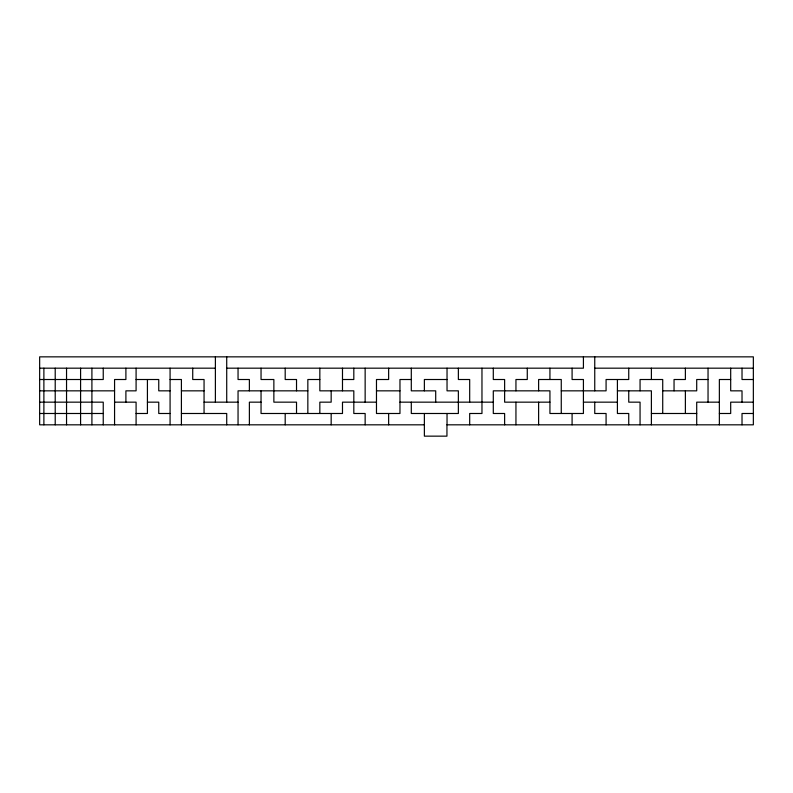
<?xml version="1.0" encoding="UTF-8"?>
<svg xmlns="http://www.w3.org/2000/svg" width="793" height="793" viewBox="0 0 793 793"><rect width="100%" height="100%" fill="white"/><g stroke="black" fill="none" stroke-linecap="round" stroke-linejoin="round"><path stroke-width="1.19" d="M39.65 368.18L215.389 368.18M226.719 368.18L583.42 368.18L583.42 356.85M594.75 368.18L753.35 368.18M39.65 379.51L103.239 379.51L103.239 368.18M136.089 379.51L158.749 379.51L158.749 390.84L170.079 390.84M170.079 379.51L181.409 379.51L181.409 424.82M319.837 379.51L307.843 379.51L307.843 413.49M342.487 379.51L353.817 379.51L353.817 368.18M411.299 379.51L399.969 379.51L399.969 413.49L376.477 413.49L376.477 379.51L388.639 379.51L388.639 368.18M447.034 379.51L424.374 379.51L424.374 390.84M708.04 379.51L696.71 379.51L696.71 390.84L662.72 390.84M730.69 379.51L719.36 379.51L719.36 424.82M753.35 379.51L742.02 379.51L742.02 368.18M39.65 390.84L114.569 390.84M181.409 390.84L204.059 390.84M307.843 390.84L238.049 390.84L238.049 424.82M376.477 390.84L399.969 390.84M561.266 390.84L606.08 390.84L606.08 379.51L628.74 379.51L628.74 368.18M617.41 390.84L651.39 390.84L651.39 424.82M39.65 402.16L103.239 402.16L103.239 424.82M114.569 402.16L136.089 402.16L136.089 424.82M147.419 402.16L158.749 402.16L158.749 413.49L170.079 413.49M204.059 402.16L238.049 402.16M261.046 402.16L249.379 402.16L249.379 424.82M376.477 402.16L342.487 402.16L342.487 413.49L261.046 413.49L261.046 390.84M399.969 402.16L493.296 402.16M549.936 402.16L504.626 402.16L504.626 379.51L493.296 379.51L493.296 368.18M583.42 402.16L617.41 402.16M719.36 402.16L696.71 402.16L696.71 424.82M753.35 402.16L730.69 402.16L730.69 413.49L719.36 413.49M39.65 413.49L103.239 413.49M136.089 413.49L147.419 413.49L147.419 379.51M181.409 413.49L226.719 413.49L226.719 424.82M651.39 413.49L696.71 413.49M753.35 413.49L742.02 413.49L742.02 424.82M424.374 424.82L39.65 424.82L39.65 356.85L753.35 356.85L753.35 424.82L446.945 424.82L446.945 436.15L424.374 436.15L424.374 413.49M742.02 402.16L742.02 390.84L730.69 390.84L730.69 368.18M708.04 368.18L708.04 402.16M685.38 368.18L685.38 379.51L674.05 379.51L674.05 390.84M685.38 390.84L685.38 413.49M662.72 413.49L662.72 379.51L640.06 379.51L640.06 390.84M651.39 368.18L651.39 379.51M640.06 424.82L640.06 402.16L628.74 402.16L628.74 390.84M628.74 424.82L628.74 413.49L617.41 413.49L617.41 379.51M606.08 424.82L606.08 413.49L594.75 413.49L594.75 402.16M594.75 356.85L594.75 390.84M572.09 368.18L572.09 379.51L583.42 379.51L583.42 413.49L549.936 413.49L549.936 390.84L493.296 390.84L493.296 413.49L504.626 413.49L504.626 424.82M572.09 413.49L572.09 424.82M561.266 413.49L561.266 379.51L538.616 379.51L538.616 390.84M549.936 368.18L549.936 379.51M538.616 402.16L538.616 424.82M527.276 368.18L527.276 379.51L515.946 379.51L515.946 390.84M515.946 402.16L515.946 424.82M481.966 368.18L481.966 413.49L469.684 413.49L469.684 424.82M469.684 402.16L469.684 379.51L458.364 379.51L458.364 368.18M447.034 368.18L447.034 390.84L458.364 390.84L458.364 413.49L411.299 413.49L411.299 402.16M447.034 413.49L447.034 424.82M435.704 402.16L435.704 390.84L411.299 390.84L411.299 368.18M388.639 413.49L388.639 424.82M365.147 368.18L365.147 402.16M365.147 424.82L365.147 413.49L353.817 413.49L353.817 390.84L319.837 390.84L319.837 368.18M342.487 368.18L342.487 390.84M331.167 390.84L331.167 402.16L319.837 402.16L319.837 413.49M331.167 413.49L331.167 424.82M296.523 390.84L296.523 379.51L285.193 379.51L285.193 368.18M296.523 413.49L296.523 402.16L273.863 402.16L273.863 379.51L261.046 379.51L261.046 368.18M285.193 413.49L285.193 424.82M249.379 390.84L249.379 379.51L238.049 379.51L238.049 368.18M226.719 356.85L226.719 402.16M215.389 356.85L215.389 402.16M204.059 413.49L204.059 379.51L192.729 379.51L192.729 368.18M170.079 368.18L170.079 424.82M136.089 368.18L136.089 390.84L125.899 390.84L125.899 402.16M125.899 368.18L125.899 379.51L114.569 379.51L114.569 424.82M91.909 368.18L91.909 424.82M80.589 368.18L80.589 424.82M66.543 368.18L66.543 424.82M55.213 368.18L55.213 424.82M43.883 368.18L43.883 424.82"/></g></svg>
